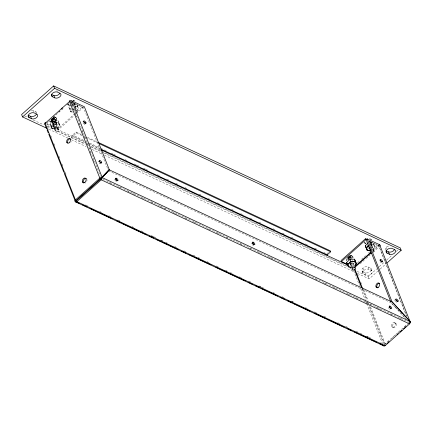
<?xml version="1.0" encoding="UTF-8"?>
<svg xmlns="http://www.w3.org/2000/svg" width="432" height="432" viewBox="0 0 432 432"><rect width="100%" height="100%" fill="white"/><g stroke="black" fill="none" stroke-linecap="round" stroke-linejoin="round"><path stroke-width="0.32" stroke-dasharray="2.16 1.62" d="M85.001 142.322L72.738 136.512L76.388 132.986L81.886 135.556M364.662 242.028L364.667 242.201A3.677 2.295 -21.6 0 0 365.672 243.675M409.169 322.909L409.055 322.234L103.129 179.285M384.545 344.482L409.05 322.612L408.937 321.937M58.379 123.428L58.822 122.558L58.061 120.652L53.552 120.825L50.188 123.822L52.105 128.552M77.026 106.769L77.463 105.899L76.707 103.993L74.131 104.09M373.48 245.29L373.918 244.42L373.167 242.519L369.938 242.638M58.072 120.658L59.983 125.388C58.347 128.072 55.156 129.379 52.11 128.558L50.188 123.827M59.989 125.383L58.822 122.558L56.408 122.92L54.302 122.726L52.537 124.664L50.944 125.723M53.498 116.899L54.491 116.008M58.968 112.007L59.967 111.121M61.954 109.339L62.948 108.454M67.43 104.452L68.423 103.561M48.524 121.516L46.192 123.568L58.687 129.406L74.115 115.63M49.021 121.073L51.667 118.681M53.001 117.515L58.131 112.903M58.633 112.455L63.11 108.454M66.933 105.068L68.58 103.567M70.805 101.709L71.863 100.904M51.327 118.298L51.71 119.27L52.256 118.784L53.087 119.173L53.941 118.411L54.47 118.66L53.617 119.421L54.454 119.81L53.908 120.296L53.077 119.907L52.623 118.757A5.346 3.602 -65 0 0 51.84 119.696L52.223 120.668L53.077 119.907M51.813 118.8A5.346 3.602 -65 0 0 51.305 119.448L51.694 120.42L52.542 119.659L52.088 118.508M70.87 104.009L71.723 103.248M72.085 112.066L70.756 111.899L68.834 107.163L71.226 105.025M51.359 126.657L55.868 126.484L59.233 123.487M75.006 109.393L77.879 106.828L76.718 103.999M45.803 122.58L58.298 128.417L74.714 113.751M75.211 113.308L76.707 111.974M77.204 111.526L82.674 106.639L83.068 107.627L76.599 113.405M74.612 115.182L76.102 113.848M81.497 134.563L75.994 131.992L72.544 135.076A1.771 1.193 -65 0 0 71.842 137.446L72.776 136.615M98.518 161.363L99.452 160.531M326.819 253.892L328.79 252.126M347.776 256.819L348.16 257.791L348.705 257.305L349.537 257.693A1.879 1.172 -21.6 0 1 351.626 258.417M348.543 257.029A5.346 3.602 -65 0 0 347.76 257.969L348.143 258.941L348.997 258.179L348.543 257.029A5.346 2.122 48.2 0 0 348.273 256.932M348.16 259.648A1.879 1.172 -21.6 0 1 349.499 257.683L350.39 256.932L350.919 257.18L350.071 257.942L350.903 258.331L350.357 258.817L349.526 258.428L349.072 257.278A5.346 3.602 -65 0 0 348.289 258.217L348.673 259.189L349.526 258.428M369.004 242.158L369.549 241.672L369.166 240.7M352.334 265L353.29 264.146M370.98 248.346L374.328 245.349L373.399 243.086M357.545 262.829L359.035 261.495M361.525 259.276L365.504 255.717M368.491 253.049L369.981 251.716M372.47 249.496L377.941 244.604L378.724 246.019L373.253 250.911M372.859 250.484L378.335 245.597L368.815 241.148M379.625 244.712L378.691 245.543L368.577 240.818M360.234 263.779L364.214 260.226M366.206 258.449L370.186 254.891M373.167 252.223L379.598 246.348M357.215 271.372L368.221 276.512L376.731 268.909M379.231 266.674L386.24 260.415M386.737 259.967L391.743 255.496M396.247 251.473L397.748 250.128M357.545 273.461L369.16 278.888L377.671 271.285M380.171 269.05L386.176 263.682M394.967 299.889L395.901 299.052M409.055 322.234L409.99 321.403M384.788 344.693L389.264 340.691M391.754 338.467L395.734 334.913M397.726 333.137L399.217 331.803M404.692 326.911L407.673 324.243M76.291 111.116L78.629 108.734L77.468 105.899L75.055 106.261M372.74 249.637L375.079 247.255L373.923 244.426M71.183 108.005L69.59 109.064M74.353 111.947L75.271 111.731M373.912 244.42L370.462 244.733M71.469 111.737L70.751 111.899L68.834 107.168M52.105 128.552L52.823 128.39M70.006 109.998L71.939 109.922M72.581 109.901L74.515 109.825L75.082 111.251M350.784 255.436L351.95 255.712L353.095 257.175M72.122 102.292L83.425 107.573L108.308 170.413M74.142 103.459L83.068 107.627M31.288 110.344A3.785 2.36 -21.6 0 1 33.372 110.587L35.705 111.677A3.785 2.36 -21.6 0 1 36.477 112.309M368.021 266.96L370.359 268.051L371.299 270.421A3.785 2.36 -21.6 0 1 371.245 273.926A3.785 2.36 -21.6 0 1 366.115 275.054L363.782 273.964L362.842 271.588A3.785 2.36 -21.6 0 1 362.896 268.088A3.785 2.36 -21.6 0 1 368.021 266.96L368.966 269.33L371.299 270.421M51.71 119.27L52.542 119.659M348.16 257.791L348.997 258.179M51.694 120.42L52.223 120.668M348.143 258.941L348.673 259.189M87.61 137.419L97.389 141.993M84.332 136.696L85.558 137.268M86.168 137.554L97.778 142.981M83.549 140.216L72.544 135.076L72.938 136.064L83.938 141.205M89.662 143.073L100.051 147.928M100.661 148.214L103.718 149.645M104.328 149.926L106.164 150.784M111.051 153.068L112.887 153.927M113.497 154.213L116.554 155.639M125.113 159.64L126.943 160.493M134.282 163.922L136.112 164.781M136.723 165.067L138.559 165.92M143.451 168.205L145.282 169.063M145.892 169.349L148.948 170.775M157.507 174.776L159.343 175.635M166.676 179.059L168.507 179.917M175.846 183.346L177.676 184.199M185.015 187.628L186.845 188.487M199.071 194.195L200.907 195.053M208.24 198.482L210.071 199.336M217.409 202.765L219.24 203.623M231.466 209.336L233.302 210.19M240.635 213.619L242.471 214.477M249.804 217.901L251.635 218.759M258.973 222.188L260.804 223.042M273.029 228.755L274.865 229.613M282.199 233.042L284.035 233.896M291.368 237.325L293.198 238.183M305.424 243.891L307.26 244.75M314.593 248.179L316.429 249.032M323.762 252.461L325.598 253.319M352.372 265.831L353.565 266.387M88.22 143.208L99.83 148.635M362.842 271.588L365.175 272.678A3.785 2.36 -21.6 0 0 370.305 271.55A3.785 2.36 -21.6 0 0 370.359 268.051M46.597 124.303L72.738 136.512M85.612 142.609L88.058 143.753M88.668 144.04L100.278 149.467M47.493 125.987L85.288 143.726M90.79 146.297L101.18 151.157M101.795 151.438L347.35 266.101M24.656 115.976L27.713 117.407M33.215 119.977L43.605 124.832M47.277 126.549L85.18 144.256M91.292 147.112L101.072 151.686M103.518 152.825L347.436 266.803M349.882 267.943L351.103 268.515M48.827 129.206L67.781 138.062M71.447 139.774L86.119 146.632M88.565 147.776L89.786 148.343M92.232 149.488L102.011 154.057M104.458 155.201L354.488 272.03M108.421 170.71L391.192 302.837L405.929 318.843M409.05 322.612L409.963 323.039M109.404 182.844L111.24 183.697M118.562 187.121L120.393 187.979M127.721 191.403L129.551 192.256M132.608 193.682L134.438 194.54M141.761 197.964L143.597 198.817M150.919 202.241L152.755 203.094M160.078 206.518L163.134 207.949M163.744 208.229L166.795 209.655M172.897 212.512L177.174 214.51M184.502 217.933L186.332 218.786M193.655 222.21L195.491 223.063M207.7 228.771L209.531 229.624M216.859 233.048L218.689 233.906M226.012 237.33L227.848 238.183M240.057 243.891L241.888 244.744M249.215 248.168L251.046 249.026M258.374 252.45L260.204 253.303M268.753 257.299L270.583 258.152M271.193 258.439L274.244 259.864M282.793 263.86L284.623 264.713M291.951 268.137L293.782 268.996M301.109 272.419L302.94 273.272M315.149 278.98L316.98 279.833M324.308 283.257L326.138 284.116M333.466 287.539L335.297 288.392M347.506 294.1L349.337 294.953M355.444 297.805L358.495 299.236M365.823 302.654L368.874 304.085M369.484 304.366L371.315 305.224M376.202 307.508L378.032 308.362M378.643 308.648L381.694 310.073M390.242 314.069L392.072 314.923M399.4 318.346L401.231 319.199M394.778 322.753A2.549 1.717 -65 0 1 393.946 326.938A2.549 1.717 -65 0 1 391.619 325.01A2.549 1.717 -65 0 1 394.778 322.753L395.69 323.179A2.549 1.717 -65 0 1 394.859 327.364A2.549 1.717 -65 0 1 392.531 325.436A2.549 1.717 -65 0 1 395.69 323.179M395.194 323.341L396.101 323.768M391.705 326.457L392.618 326.884M392.116 327.046L393.028 327.472M85.639 204.908L87.469 205.762M99.679 211.469L101.509 212.323M108.837 215.746L110.668 216.605M117.995 220.028L119.826 220.882M132.035 226.589L133.866 227.443M141.194 230.866L143.024 231.725M151.573 235.715L153.403 236.574M154.013 236.86L155.844 237.713M160.731 239.998L162.562 240.851M165.613 242.276L167.449 243.135M174.771 246.559L176.602 247.412M183.929 250.835L185.76 251.694M193.088 255.118L194.918 255.971M197.969 257.396L199.805 258.255M207.128 261.679L208.964 262.532M216.286 265.955L218.117 266.814M225.445 270.238L227.275 271.091M230.332 272.516L232.162 273.375M239.485 276.799L241.321 277.652M248.643 281.075L250.474 281.934M259.022 285.925L260.852 286.783M261.468 287.064L264.519 288.495M273.067 292.486L274.898 293.344M282.226 296.768L284.056 297.621M291.379 301.045L293.215 301.898M305.424 307.606L307.255 308.464M314.582 311.882L316.413 312.741M323.735 316.165L325.571 317.018M337.781 322.726L339.611 323.579M345.719 326.435L348.77 327.861M356.098 331.285L359.149 332.71M359.759 332.996L361.589 333.85M366.476 336.134L368.307 336.987M368.917 337.273L371.968 338.699M380.516 342.695L382.347 343.548M151.465 235.807L153.295 236.66M160.623 240.084L162.459 240.943M258.935 286.022L260.771 286.88M291.303 301.147L293.134 302M366.412 336.242L368.242 337.1M391.522 303.026L395.096 306.909M395.539 307.39L405.815 318.546M74.018 103.788L74.196 104.053A3.677 2.295 -21.6 0 0 74.974 103.108M55.555 120.712L55.372 120.447A5.362 2.128 48.2 0 0 53.789 119.07M386.203 247.266L387.142 249.642M406.814 316.435L378.691 245.543L406.339 315.765M371.693 244.571L370.364 241.207A2.122 1.323 -21.6 0 1 369.9 242.816L370.84 245.192A2.122 1.323 -21.6 0 0 370.213 243.076M374.063 251.213L370.143 241.315A1.879 1.172 -21.6 0 1 369.733 242.741M371.093 244.366L371.984 246.623M369.981 243.362L373.653 252.639A1.879 1.172 -21.6 0 0 373.102 250.76M364.921 243.065L365.207 243.788A3.677 2.295 -21.6 0 1 365.234 241.952M371.131 268.677L372.071 271.053M368.221 276.512L369.16 278.888M365.175 272.678L366.115 275.054M362.896 268.088L363.836 270.464A3.785 2.36 -21.6 0 0 363.782 273.964M362.065 270.961L363.01 273.332M348.813 256.451A5.346 2.122 48.2 0 1 349.083 256.549A5.346 3.602 -65 0 1 350.006 255.96A5.108 2.025 48.2 0 1 350.536 256.208L350.919 257.18M357.475 273.829L358.214 275.697M360.682 281.929L361.422 283.797M363.89 290.023L368.08 300.607M370.543 306.833L385.582 344.822L384.669 344.396L369.63 306.407M350.006 255.96L350.39 256.932M350.536 256.208A5.346 3.602 -65 0 0 349.618 256.797A5.346 2.122 48.2 0 1 350.519 257.359L350.903 258.331M353.29 264.967L353.781 266.204M362.977 289.597L367.168 300.181M368.15 302.67L368.647 303.917M349.618 256.797L350.357 258.817M362.146 289.024L366.341 299.624M367.33 302.119L367.826 303.367M369.058 306.482L383.87 343.894M349.083 256.549L349.537 257.693M352.712 265.95L353.084 266.906M348.322 256.333L348.705 257.305M353.56 270.529L359.489 285.493M360.72 288.608L365.164 299.83M365.413 300.456L366.401 302.951M366.644 303.572L382.444 343.478M348.57 258.223L349.304 260.08M348.408 258.147L348.878 259.335M74.147 103.28L75.244 106.051A2.122 1.323 -21.6 0 1 75.227 107.114M73.694 102.794L77.366 112.072M75.087 106.974L75.535 108.103A1.879 1.172 -21.6 0 1 75.919 108.416M72.198 104.166L72.938 106.072M70.929 101.736L100.435 176.256M70.513 101.153L70.897 102.125M70.735 101.849L71.188 103M72.884 108.184L73.624 110.052M75.595 115.036L76.334 116.905M78.797 123.131L79.537 124.999M82.004 131.225L82.744 133.094M84.224 136.831L84.964 138.699M86.935 143.678L87.674 145.546M90.142 151.772L90.882 153.641M93.344 159.872L94.084 161.741M68.467 104.539L68.758 105.268M75.994 131.992L76.388 132.986M56.911 90.358L57.386 91.546M56.646 118.654L55.501 117.191L54.335 116.915A3.537 2.209 -21.6 0 1 55.372 120.447A3.537 2.209 -21.6 0 1 49.858 120.917M55.264 119.345L56.597 122.71M55.048 119.453L58.968 129.352M52.936 117.801A5.346 3.602 -65 0 1 53.552 117.439A5.108 2.025 48.2 0 1 54.086 117.688L54.47 118.66M55.998 122.504L56.889 124.762M58.298 128.417L58.687 129.406M53.552 117.439L53.941 118.411M54.086 117.688A5.346 3.602 -65 0 0 53.163 118.271A5.346 2.122 48.2 0 1 54.065 118.838L54.454 119.81M54.799 120.955L56.133 124.319M54.637 120.879L58.558 130.772M53.163 118.271L53.908 120.296M52.634 118.022L53.087 119.173M55.879 126.479L56.624 128.385M53.552 120.825L54.292 122.731M52.121 119.702L56.036 129.6M51.953 119.626L53.287 122.99M53.422 124.805L54.319 127.062M51.71 121.127L55.625 131.02M51.489 121.235L52.823 124.6M50.112 121.927L49.82 121.198A3.677 2.295 -21.6 0 0 53.962 121.684A3.677 2.295 -21.6 0 0 56.587 118.476A3.677 2.295 -21.6 0 0 53.131 117.158M47.515 127.472L48.254 129.341M50.722 135.567L51.462 137.435M53.924 143.667L54.664 145.535M58.855 156.119L59.594 157.988M62.062 164.214L62.802 166.082M65.27 172.309L66.01 174.177M35.705 111.677L36.412 113.459M33.372 110.587L33.842 111.775M368.798 241.018A5.108 3.44 -65 0 1 368.977 240.856M368.89 240.932A5.362 2.128 48.2 0 1 370.467 242.309L370.651 242.573A3.677 2.295 -21.6 0 1 369.5 243.351M371.212 241.396A3.537 2.209 -21.6 0 1 369.36 243.054M365.677 243.367A3.537 2.209 -21.6 0 1 364.711 241.947M371.245 239.625A3.537 2.209 -21.6 0 0 369.43 238.777L370.597 239.058L371.455 239.787A3.677 2.295 -21.6 0 0 369.571 238.907M371.714 242.357A3.677 2.295 -21.6 0 1 369.787 244.075M54.065 118.838A5.108 3.44 -65 0 0 53.525 119.324A5.346 2.122 48.2 0 0 52.623 118.757M51.305 119.448A5.108 2.025 48.2 0 1 51.84 119.696M53.417 117.887A3.677 2.295 -21.6 0 1 56.9 119.513A3.677 2.295 -21.6 0 1 53.341 122.693A3.677 2.295 -21.6 0 1 49.858 121.068M363.836 270.464A3.785 2.36 -21.6 0 1 368.966 269.33M385.376 250.133A3.785 2.36 -21.6 0 1 386.041 247.417A3.785 2.36 -21.6 0 1 389.718 245.851M347.944 259.756A2.122 1.323 -21.6 0 1 349.85 257.423A2.122 1.323 -21.6 0 1 351.702 258.93M352.658 260.242A2.122 1.323 -21.6 0 1 352.804 260.739M74.417 104.706A2.122 1.323 -21.6 0 1 74.833 106.126M71.539 105.343A2.122 1.323 -21.6 0 1 72.203 104.895M74.056 103.183A2.122 1.323 -21.6 0 1 73.894 103.75M72.781 104.744A2.122 1.323 -21.6 0 1 72.004 105.019M70.6 102.967A2.122 1.323 -21.6 0 1 71.264 102.519M367.961 245.83A2.122 1.323 -21.6 0 1 367.378 244.976M366.584 243.097A2.122 1.323 -21.6 0 1 366.439 242.6M75.028 106.159A1.879 1.172 -21.6 0 1 75.011 107.098M75.778 106.472A4.061 2.533 -21.6 0 1 78.138 108.394A4.061 2.533 -21.6 0 1 75.697 111.375M72.722 112.034A4.061 2.533 -21.6 0 1 71.194 108.313M390.042 309.317A1.636 0.648 48.2 0 1 389.588 309.031M389.129 308.61A1.636 0.648 48.2 0 1 388.476 307.616M253.854 245.398A1.636 0.648 48.2 0 1 251.915 244.177M251.651 243.686A1.636 0.648 48.2 0 1 251.64 242.995M117.029 181.467A1.636 0.648 48.2 0 1 116.392 181.451M115.938 181.165A1.636 0.648 48.2 0 1 114.831 179.755A1.636 0.648 48.2 0 1 115.069 178.972M370.607 244.064A2.122 1.323 -21.6 0 1 371.228 246.181M396.544 302.276A1.636 0.648 48.2 0 1 396.09 301.99M395.631 301.568A1.636 0.648 48.2 0 1 395.221 299.797M381.256 262.796A1.636 0.648 48.2 0 1 380.419 262.408M354.013 268.731A1.771 1.107 -21.6 0 1 353.365 268.785M86.881 179.28A2.549 1.717 -65 0 1 85.147 183.141M100.813 163.496A1.636 0.648 48.2 0 1 99.182 163.042A1.636 0.648 48.2 0 1 98.771 161.276M85.055 124.184A1.636 0.648 48.2 0 1 83.3 123.217A1.636 0.648 48.2 0 1 83.101 121.689M71.215 141.458A2.549 1.717 -65 0 1 70.81 142.366M370.516 244.231A1.879 1.172 -21.6 0 1 371.066 246.105M370.742 245.122A4.061 2.533 -21.6 0 1 374.468 246.262A4.061 2.533 -21.6 0 1 372.605 249.647M371.407 246.488A1.879 1.172 -21.6 0 1 371.957 248.362M70.729 102.708A5.346 3.602 -65 0 1 71.264 102.098M70.351 105.424A3.677 2.295 -21.6 0 1 68.213 103.68M73.116 100.386A3.677 2.295 -21.6 0 1 75.006 101.266L74.147 100.532L72.976 100.256A3.537 2.209 -21.6 0 1 74.79 101.104M72.49 104.722A3.537 2.209 -21.6 0 1 71.609 104.992M69.223 104.846A3.537 2.209 -21.6 0 1 68.504 104.258M75.26 103.837A3.677 2.295 -21.6 0 1 74.488 104.782M69.509 105.883A3.677 2.295 -21.6 0 1 68.504 104.409M72.004 104.863A1.879 1.172 -21.6 0 1 71.318 104.917M70.767 103.043A1.879 1.172 -21.6 0 1 71.356 102.649M73.31 102.481A1.879 1.172 -21.6 0 1 73.823 103.237M350.519 257.359A5.108 3.44 -65 0 0 349.974 257.845A5.346 2.122 48.2 0 0 349.072 257.278M350.244 257.591A5.362 2.128 48.2 0 1 351.308 258.46M347.76 257.969A5.108 2.025 48.2 0 1 348.289 258.217M349.58 255.679A3.677 2.295 -21.6 0 1 352.782 258.287M347.026 260.334A3.677 2.295 -21.6 0 1 346.275 259.718L346.561 260.447A3.677 2.295 -21.6 0 1 347.366 257.661M349.488 255.55A3.537 2.209 -21.6 0 1 352.571 258.055M347.031 260.026A3.537 2.209 -21.6 0 1 346.307 259.438M347.711 257.38A3.677 2.295 -21.6 0 1 351.421 256.311A3.677 2.295 -21.6 0 1 353.349 258.034M52.461 121.554A1.879 1.172 -21.6 0 0 55.177 119.891A1.879 1.172 -21.6 0 0 52.493 119.426A1.879 1.172 -21.6 0 0 52.461 121.554M56.381 131.447A1.879 1.172 -21.6 0 0 59.098 129.789A1.879 1.172 -21.6 0 0 56.414 129.319A1.879 1.172 -21.6 0 0 56.381 131.447M53.282 124.092A2.122 1.323 -21.6 0 0 56.354 122.218A2.122 1.323 -21.6 0 0 53.32 121.689A2.122 1.323 -21.6 0 0 53.282 124.092M52.342 121.716A2.122 1.323 -21.6 0 0 55.415 119.842A2.122 1.323 -21.6 0 0 52.38 119.313A2.122 1.323 -21.6 0 0 52.342 121.716M53.676 125.08A2.122 1.323 -21.6 0 0 56.743 123.206A2.122 1.323 -21.6 0 0 53.714 122.677A2.122 1.323 -21.6 0 0 53.676 125.08M53.795 124.918A1.879 1.172 -21.6 0 0 56.511 123.255A1.879 1.172 -21.6 0 0 53.827 122.791A1.879 1.172 -21.6 0 0 53.795 124.918M53.622 128.639A4.061 2.533 -21.6 0 0 59.492 125.053A4.061 2.533 -21.6 0 0 53.698 124.043A4.061 2.533 -21.6 0 0 53.622 128.639M54.686 127.175A1.879 1.172 -21.6 0 0 57.402 125.512A1.879 1.172 -21.6 0 0 54.718 125.048A1.879 1.172 -21.6 0 0 54.686 127.175"/><path stroke-width="0.65" d="M379.523 343.64L383.459 345.476A1.771 1.193 -65 0 0 385.182 345.681L409.558 323.903L410.092 322.866L409.99 321.403L392.126 302.006L109.355 169.879L101.153 178.654L76.48 200.632L75.152 201.415L79.699 203.542M354.834 261.949L355.271 261.079L354.515 259.173L350.001 259.346L346.642 262.343L348.554 267.073L349.277 266.917M100.742 178.551L109.237 169.582L84.359 106.742L71.863 100.904A1.771 1.107 -21.6 0 0 69.466 101.434L99.83 178.124L100.742 178.551L76.361 200.335L76.356 200.707L76.081 200.583M409.963 323.039L410.378 322.304L410.227 321.419L392.008 301.709L367.13 238.869L366.196 239.706L390.83 301.919M354.521 259.178L356.432 263.914L355.055 265.507M356.438 263.903L355.277 261.079L352.858 261.441L350.757 261.247L348.986 263.185L347.393 264.244M97.999 142.274L330.269 250.808L330.658 251.797L327.208 254.88L327.046 255.425L101.504 150.034M101.18 178.135L109.237 169.582M109.355 169.879L101.293 178.427M368.555 245.63L366.039 247.585L367.2 250.414L369.83 250.598M386.678 263.239L401.193 250.268L400.253 247.892L53.633 85.93L21.6 114.55L22.54 116.926L46.381 128.066M22.54 116.926L54.572 88.306L401.193 250.268M61.225 108.799L62.219 107.908M45.122 123.314L69.503 101.531M85.979 122.661L85.045 123.493A1.636 0.648 48.2 0 0 83.479 121.797M101.65 162.243L100.715 163.08A1.636 0.648 48.2 0 0 99.155 161.379M116.386 178.243L115.452 179.075A1.636 0.648 48.2 0 1 117.018 180.776M252.277 243.011L253.211 242.179M367.232 239.598L365.445 238.766L341.064 260.545L341.458 261.538L347.409 264.319M341.458 261.538L365.839 239.755L365.445 238.766M366.039 247.595L365.288 245.684L367.681 243.545M354.451 266.933L370.872 252.261M354.845 267.354L370.764 253.13M382.428 261.182L381.499 262.013A1.636 0.648 48.2 0 0 379.933 260.318M389.102 306.941L390.031 306.11M397.17 301.601L398.104 300.769M383.459 345.476L383.492 345.449A1.771 1.107 -21.6 0 1 383.281 345.389M387.077 343.489L389.065 341.707M397.03 334.595L398.023 333.709M400.01 331.933L402.003 330.151M403.493 328.817L405.983 326.597M367.924 250.258L367.205 250.42L365.283 245.695M349.893 267.246L351.184 267.251M367.13 238.869L379.625 244.712L409.871 321.106M54.772 97.859L53.827 95.483L51.494 94.392L52.434 96.768L54.772 97.859A3.785 2.36 -21.6 0 0 59.897 96.73A3.785 2.36 -21.6 0 0 59.951 93.231L57.618 92.14A3.785 2.36 -21.6 0 0 52.493 93.269A3.785 2.36 -21.6 0 0 52.434 96.768M389.421 254.232L388.481 251.856L386.149 250.765L387.088 253.141L389.421 254.232A3.785 2.36 -21.6 0 0 394.551 253.103A3.785 2.36 -21.6 0 0 394.605 249.599L392.272 248.508A3.785 2.36 -21.6 0 0 387.142 249.642A3.785 2.36 -21.6 0 0 387.088 253.141M99.004 143.554L330.658 251.797M101.056 149.202L327.208 254.88M31.46 118.681L30.521 116.311L28.188 115.214L29.128 117.59L31.46 118.681A3.785 2.36 -21.6 0 0 36.59 117.553A3.785 2.36 -21.6 0 0 36.644 114.053L34.312 112.963A3.785 2.36 -21.6 0 0 29.182 114.091A3.785 2.36 -21.6 0 0 29.128 117.59M347.674 264.983L327.046 255.425M66.809 142.382L67.721 142.808A2.549 1.717 -65 0 1 68.407 139.741A2.549 1.717 -65 0 1 70.794 139.104M376.034 286.875L376.947 287.302M409.99 321.403L102.227 177.595L101.687 179.426L76.874 201.62A1.771 1.193 -65 0 1 75.152 201.415M409.558 323.903L101.25 179.836L100.861 178.848M82.485 181.969L83.398 182.396M76.361 200.335L75.449 199.908L45.085 123.212A1.771 0.702 48.2 0 1 45.403 122.467M385.182 345.681L76.874 201.62L76.48 200.632M82.75 204.968L87.026 206.966M90.077 208.391L94.354 210.389M95.575 210.956L112.061 218.662M116.948 220.946L121.225 222.944M122.445 223.511L128.547 226.368M129.773 226.935L146.259 234.641M149.31 236.066L153.587 238.064M156.638 239.49L160.915 241.488M162.135 242.06L168.242 244.912M169.463 245.484L178.621 249.766M181.678 251.192L185.949 253.19M189.005 254.615L193.277 256.613M194.497 257.18L210.983 264.886M215.87 267.17L220.147 269.168M221.368 269.735L227.475 272.592M228.695 273.159L245.182 280.865M248.233 282.29L252.509 284.288M255.56 285.714L259.837 287.712M261.058 288.284L267.165 291.136M268.385 291.708L277.544 295.985M280.6 297.416L284.872 299.408M287.928 300.839L292.199 302.837M293.42 303.404L309.911 311.11M314.793 313.394L319.07 315.387M320.29 315.959L326.398 318.816M327.618 319.383L344.104 327.089M347.161 328.514L351.432 330.512M354.488 331.938L358.76 333.936M359.98 334.508L366.088 337.36M367.308 337.932L376.466 342.209M75.438 201.825L383.746 345.886M346.637 262.348L347.803 265.172M370.154 248.989L370.888 250.841M354.839 269.044L362.48 288.349M354.245 269.071L361.654 287.777M350.001 259.346L350.741 261.252M350.53 263.169L352.49 268.121M71.863 100.904L102.109 177.298L100.175 177.806L75.449 199.908A1.771 1.107 -21.6 0 0 75.422 201.544L64.314 173.486M53.633 85.93L54.572 88.306M45.306 125.474L46.543 128.59M47.034 129.838L48.271 132.953M48.762 134.201L63.823 172.238M371.687 253.336A1.879 1.172 -21.6 0 1 371.137 251.462M36.45 114.199A3.785 2.36 -21.6 0 1 30.521 116.311M59.756 93.377A3.785 2.36 -21.6 0 1 53.827 95.483M394.411 249.75A3.785 2.36 -21.6 0 1 388.481 251.856M377.357 287.89A2.549 1.717 -65 0 1 377.109 285.066A2.549 1.717 -65 0 1 379.404 283.333M396.058 300.186A1.636 0.648 48.2 0 1 396.905 301.104M379.625 244.712A1.771 1.107 -21.6 0 1 379.971 245.889M83.808 182.984A2.549 1.717 -65 0 1 83.797 179.723A2.549 1.717 -65 0 1 86.47 178.691M69.466 101.434A1.771 0.702 48.2 0 1 70.178 100.796M252.731 243.297A1.636 0.648 48.2 0 1 253.843 244.706M389.556 307.228A1.636 0.648 48.2 0 1 390.663 308.642M45.058 124.848A1.771 1.107 -21.6 0 1 45.085 123.212M370.154 250.517A4.061 2.533 -21.6 0 1 366.881 249.134A4.061 2.533 -21.6 0 1 368.798 245.905M369.414 248.924A1.879 1.172 -21.6 0 1 369.441 247.185M351.508 267.176A4.061 2.533 -21.6 0 1 348.419 264.33A4.061 2.533 -21.6 0 1 354.181 261.733A4.061 2.533 -21.6 0 1 354.775 265.702M350.384 265.27A1.879 1.172 -21.6 0 1 352.075 263.201A1.879 1.172 -21.6 0 1 353.711 264.535M389.356 306.634A1.636 0.648 48.2 0 0 391.354 308.588A1.636 0.648 48.2 0 0 390.798 306.666A1.636 0.648 48.2 0 0 389.356 306.634M252.531 242.703A1.636 0.648 48.2 0 0 254.534 244.658A1.636 0.648 48.2 0 0 253.973 242.735A1.636 0.648 48.2 0 0 252.531 242.703M115.711 178.767A1.636 0.648 48.2 0 0 117.709 180.722A1.636 0.648 48.2 0 0 117.148 178.799A1.636 0.648 48.2 0 0 115.711 178.767M378.275 287.356A2.549 1.717 -65 0 0 379.107 283.171A2.549 1.717 -65 0 0 375.948 285.422A2.549 1.717 -65 0 0 378.275 287.356M395.858 299.592A1.636 0.648 48.2 0 0 397.861 301.547A1.636 0.648 48.2 0 0 397.3 299.624A1.636 0.648 48.2 0 0 395.858 299.592M380.187 260.01A1.636 0.648 48.2 0 0 382.19 261.965A1.636 0.648 48.2 0 0 381.629 260.042A1.636 0.648 48.2 0 0 380.187 260.01M84.726 182.45A2.549 1.717 -65 0 0 85.558 178.265A2.549 1.717 -65 0 0 82.399 180.522A2.549 1.717 -65 0 0 84.726 182.45M69.055 142.862A2.549 1.717 -65 0 0 69.887 138.677A2.549 1.717 -65 0 0 66.722 140.935A2.549 1.717 -65 0 0 69.055 142.862M99.409 161.071A1.636 0.648 48.2 0 0 101.407 163.026A1.636 0.648 48.2 0 0 100.85 161.104A1.636 0.648 48.2 0 0 99.409 161.071M83.738 121.489A1.636 0.648 48.2 0 0 85.736 123.444A1.636 0.648 48.2 0 0 85.174 121.522A1.636 0.648 48.2 0 0 83.738 121.489M352.831 269.968A1.879 1.172 -21.6 0 0 355.547 268.31A1.879 1.172 -21.6 0 0 352.863 267.84A1.879 1.172 -21.6 0 0 352.831 269.968"/></g></svg>
